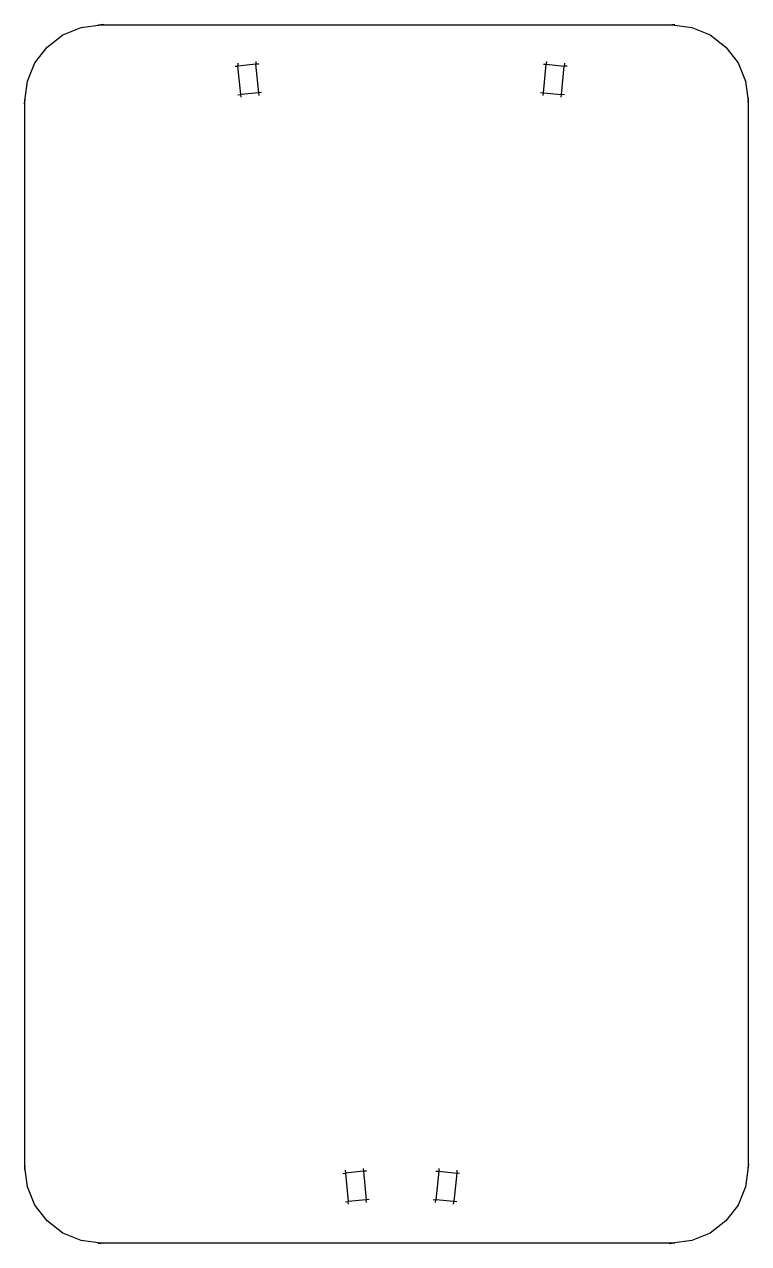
# Model space of a CAD drawing. Extents: x -190 to 190, y -320 to 320.
import ezdxf

# ---------------------------------------------------------------- set-up
doc = ezdxf.new("R2010")
doc.units = 0
doc.layers.get('0').update_dxf_attribs({"linetype": 'CONTINUOUS'})

msp = doc.modelspace()

# ---------------------------------------------------------------- linework, layer by layer
for p, q in [((-148.51, 320.2), (-150, 320)), ((-178.28, 308.28), (-170, 314.64)), ((-170, 314.64), (-160.35, 318.64)), ((-160.35, 318.64), (-150, 320)), ((-151.5, 320), (-150, 320)), ((-150, 320), (150, 320)), ((148.51, 320.2), (150, 320)), ((151.5, 320), (150, 320)), ((150, 320), (160.35, 318.64)), ((160.35, 318.64), (170, 314.64)), ((170, 314.64), (178.28, 308.28)), ((-184.64, 300), (-178.28, 308.28)), ((178.28, 308.28), (184.64, 300)), ((-188.64, 290.35), (-184.64, 300)), ((-79.51, 298.18), (-78.02, 298.32)), ((-78.16, 299.81), (-78.02, 298.32)), ((-68.56, 299.24), (-78.02, 298.32)), ((-76.56, 283.39), (-78.02, 298.32)), ((-68.71, 300.73), (-68.56, 299.24)), ((-67.07, 299.38), (-68.56, 299.24)), ((-67.11, 284.31), (-68.56, 299.24)), ((82.43, 299.38), (83.92, 299.24)), ((82.46, 284.31), (83.92, 299.24)), ((84.07, 300.73), (83.92, 299.24)), ((83.92, 299.24), (93.38, 298.32)), ((91.92, 283.39), (93.38, 298.32)), ((93.52, 299.81), (93.38, 298.32)), ((94.87, 298.18), (93.38, 298.32)), ((184.64, 300), (188.64, 290.35)), ((-190, 280), (-188.64, 290.35)), ((188.64, 290.35), (190, 280)), ((-78.06, 283.25), (-76.56, 283.39)), ((-67.11, 284.31), (-76.56, 283.39)), ((-76.42, 281.9), (-76.56, 283.39)), ((-65.61, 284.45), (-67.11, 284.31)), ((-66.96, 282.82), (-67.11, 284.31)), ((80.97, 284.45), (82.46, 284.31)), ((82.32, 282.82), (82.46, 284.31)), ((82.46, 284.31), (91.92, 283.39)), ((91.77, 281.9), (91.92, 283.39)), ((93.41, 283.25), (91.92, 283.39)), ((-190.2, 278.51), (-190, 280)), ((-190, 281.5), (-190, 280)), ((-190, -280), (-190, 280)), ((190, 281.5), (190, 280)), ((190, 280), (190, -280)), ((190.2, 278.51), (190, 280)), ((-190.2, -278.51), (-190, -280)), ((-190, -281.5), (-190, -280)), ((-188.64, -290.35), (-190, -280)), ((-21.66, -281.65), (-21.51, -283.14)), ((-12.2, -280.73), (-12.05, -282.23)), ((27.56, -280.73), (27.41, -282.23)), ((37.01, -281.65), (36.87, -283.14)), ((190, -280), (188.64, -290.35)), ((190.2, -278.51), (190, -280)), ((190, -281.5), (190, -280)), ((-23, -283.29), (-21.51, -283.14)), ((-12.05, -282.23), (-21.51, -283.14)), ((-21.51, -283.14), (-20.06, -298.07)), ((-10.56, -282.08), (-12.05, -282.23)), ((-12.05, -282.23), (-10.6, -297.16)), ((25.92, -282.08), (27.41, -282.23)), ((27.41, -282.23), (25.96, -297.16)), ((27.41, -282.23), (36.87, -283.14)), ((36.87, -283.14), (35.41, -298.07)), ((38.36, -283.29), (36.87, -283.14)), ((-184.64, -300), (-188.64, -290.35)), ((188.64, -290.35), (184.64, -300)), ((-178.28, -308.28), (-184.64, -300)), ((-21.55, -298.22), (-20.06, -298.07)), ((-10.6, -297.16), (-20.06, -298.07)), ((-19.91, -299.56), (-20.06, -298.07)), ((-9.11, -297.01), (-10.6, -297.16)), ((-10.46, -298.65), (-10.6, -297.16)), ((24.47, -297.01), (25.96, -297.16)), ((25.81, -298.65), (25.96, -297.16)), ((35.41, -298.07), (25.96, -297.16)), ((35.27, -299.56), (35.41, -298.07)), ((36.91, -298.22), (35.41, -298.07)), ((184.64, -300), (178.28, -308.28)), ((-170, -314.64), (-178.28, -308.28)), ((178.28, -308.28), (170, -314.64)), ((-160.35, -318.64), (-170, -314.64)), ((-150, -320), (-160.35, -318.64)), ((-151.5, -320), (-150, -320)), ((150, -320), (-150, -320)), ((-148.51, -320.2), (-150, -320)), ((148.51, -320.2), (150, -320)), ((160.35, -318.64), (150, -320)), ((151.5, -320), (150, -320)), ((170, -314.64), (160.35, -318.64))]:
    msp.add_line(p, q)

doc.saveas('drawing.dxf')
